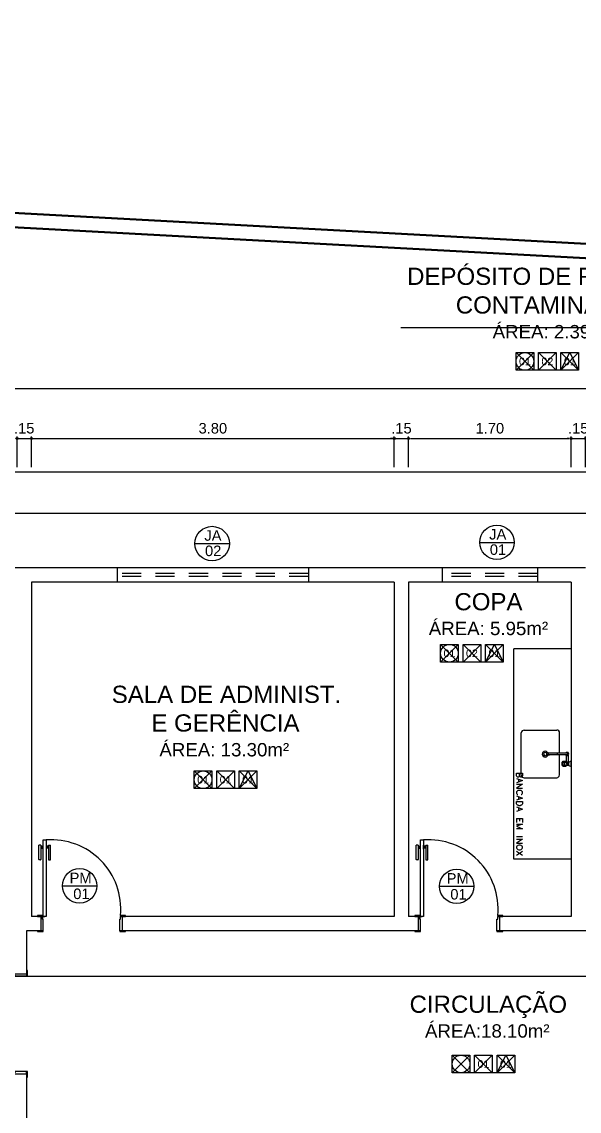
# Model space of a CAD drawing. Header units: millimetres. Extents: x 2125 to 3408, y 1171 to 1686.
# Drawn here: x 2450.96 to 2456.8, y 1486.45 to 1497.86 of the extents above; entities that cross this region are included whole.
import ezdxf
from ezdxf.enums import TextEntityAlignment as Align

# ---------------------------------------------------------------- set-up
doc = ezdxf.new("R2010")
doc.units = ezdxf.units.MM
doc.linetypes.add('CONTORNO_QUADRO_T', pattern=[0.35, 0.2, -0.15])
for name, color, linetype in [('APCOZ', 7, 'Continuous'), ('APCOZ-I', 251, 'Continuous'), ('at_Entity', 7, 'Continuous'), ('CALÇADA', 252, 'Continuous'), ('cotas', 7, 'Continuous'), ('ESQUADRIA', 3, 'Continuous'), ('ESQUADRIAS', 7, 'Continuous'), ('Esquadrias portas', 7, 'Continuous'), ('JANELA2', 1, 'Continuous'), ('PAREDE', 4, 'Continuous'), ('TEXTO01', 7, 'Continuous'), ('TEXTO02', 3, 'Continuous'), ('TEXTO03', 2, 'Continuous'), ('TEXTO_ESP_FORRO', 62, 'Continuous'), ('TEXTO_ESP_PAREDES', 10, 'Continuous'), ('TEXTO_ESP_PISO', 150, 'Continuous')]:
    doc.layers.add(name, color=color, linetype=linetype)
doc.styles.add('ARIAL', font='sanss___.ttf')
doc.styles.add('ROMANS', font='arial.ttf')
doc.styles.add('TEXTO1', font='swissko.ttf', dxfattribs={"width": 0.6, "height": 0.1})
doc.dimstyles.new('ESCALA 50', dxfattribs={"dimtxt": 0.08, "dimasz": 0.02, "dimexe": 0.05, "dimexo": 0.05, "dimgap": 0.05, "dimtad": 1, "dimlfac": -10, "dimzin": 1, "dimdsep": 46, "dimtxsty": 'ROMANS', "dimblk1": 'PPC', "dimblk2": 'PPC', "dimsah": 1, "dimcen": 0.02, "dimclrd": 7, "dimclre": 7, "dimclrt": 3, "dimadec": 0, "dimazin": 0, "dimtfac": 1, "dimtix": 1, "dimtmove": 1, "dimatfit": 3, "dimldrblk": 'PPC', "dimfxl": 0, "dimtolj": 1, "dimtzin": 12, "dimarcsym": 0})
doc.dimstyles.new('ESCALA75', dxfattribs={"dimtxt": 0.11, "dimasz": 0.02, "dimexe": 0.02, "dimexo": 0.04, "dimgap": 0.05, "dimtad": 1, "dimzin": 4, "dimdsep": 46, "dimtxsty": 'ROMANS', "dimblk1": 'PPC', "dimblk2": 'PPC', "dimsah": 1, "dimcen": 0.02, "dimclrd": 7, "dimclre": 7, "dimclrt": 3, "dimazin": 1, "dimtfac": 1, "dimtix": 1, "dimtmove": 0, "dimatfit": 3, "dimldrblk": 'PPC', "dimfxl": 0, "dimtolj": 1, "dimtzin": 12, "dimarcsym": 0})

# ---------------------------------------------------------------- blocks, each defined once
blk = doc.blocks.new('P80_02')
at = {"layer": 'ESQUADRIAS', "color": 3, "linetype": 'Continuous'}
for p, q in [((-0.02, 0.67), (-0.02, 0.821)), ((0, 0.821), (0, 0.67)), ((0.023, 0.78), (0.023, 0.82)), ((0.057, 0.78), (0.057, 0.82)), ((0.08, 0.821), (0.08, 0.67)), ((0.1, 0.67), (0.1, 0.821)), ((-0.003, 0.667), (-0.017, 0.667)), ((0.083, 0.667), (0.097, 0.667))]:
    blk.add_line(p, q, dxfattribs=at)
at = {"layer": 'ESQUADRIAS', "color": 3}
for p, q in [((0, 0.821), (-0.02, 0.821)), ((0, 0.81), (0.023, 0.81)), ((0, 0.8), (0.023, 0.8)), ((0.023, 0.82), (0.025, 0.82)), ((0.057, 0.82), (0.055, 0.82)), ((0.08, 0.81), (0.057, 0.81)), ((0.08, 0.8), (0.057, 0.8)), ((0.08, 0.821), (0.1, 0.821)), ((0, 0.79), (0.023, 0.79)), ((0.023, 0.78), (0.025, 0.78)), ((0.057, 0.78), (0.055, 0.78)), ((0.08, 0.79), (0.057, 0.79))]:
    blk.add_line(p, q, dxfattribs=at)
at = {"layer": 'ESQUADRIAS', "color": 2}
for p, q in [((0.025, 0.075), (0.025, 0.875)), ((0.025, 0.875), (0.055, 0.875)), ((0.055, 0.875), (0.055, 0.075)), ((0.055, 0.075), (0.025, 0.075))]:
    blk.add_line(p, q, dxfattribs=at)
at = {"layer": 'ESQUADRIAS'}
for p, q in [((0.016, 0.059), (0.016, 0.062)), ((0.032, 0.074), (0.029, 0.074))]:
    blk.add_line(p, q, dxfattribs=at)
at = {"layer": 'ESQUADRIAS', "color": 3}
for points in [[(0.015, 0.085), (-0.035, 0.085), (-0.035, 0.075), (0.015, 0.075)], [(0.885, 0.085), (0.835, 0.085), (0.835, 0.075), (0.885, 0.075)], [(0.025, -0.075), (0, -0.075), (-0.035, -0.075), (-0.035, -0.085), (0.025, -0.085)], [(0.885, -0.075), (0.825, -0.075), (0.825, -0.085), (0.885, -0.085)]]:
    blk.add_lwpolyline(points, close=True, dxfattribs=at)
at = {"layer": 'ESQUADRIAS', "color": 2}
for points in [[(0.025, 0.045), (0.015, 0.045), (0.015, 0.075), (0, 0.075), (0, -0.075), (0.025, -0.075)], [(0.825, 0.045), (0.835, 0.045), (0.835, 0.075), (0.85, 0.075), (0.85, -0.075), (0.825, -0.075)]]:
    blk.add_lwpolyline(points, close=True, dxfattribs=at)
at = {"layer": 'ESQUADRIAS', "color": 1}
for points in [[(0.016, 0.071, -0.236068), (0.015, 0.073), (0.015, 0.07), (0.015, 0.05), (0.016, 0.05)], [(0.02, 0.074, 0.236068), (0.017, 0.075), (0.02, 0.075), (0.04, 0.075), (0.04, 0.074)]]:
    blk.add_lwpolyline(points, format="xyb", close=True, dxfattribs=at)
at = {"layer": 'ESQUADRIAS'}
for points in [[(0.017, 0.063), (0.016, 0.062), (0.016, 0.062)], [(0.017, 0.058), (0.016, 0.059), (0.016, 0.059)], [(0.017, 0.06), (0.017, 0.06), (0.017, 0.058), (0.017, 0.058), (0.017, 0.063), (0.017, 0.063), (0.017, 0.06), (0.017, 0.06)], [(0.028, 0.073), (0.029, 0.074), (0.029, 0.074)], [(0.03, 0.073), (0.03, 0.073), (0.033, 0.073), (0.033, 0.073), (0.028, 0.073), (0.028, 0.073), (0.03, 0.073), (0.03, 0.073)], [(0.033, 0.073), (0.032, 0.074), (0.032, 0.074)]]:
    blk.add_lwpolyline(points, dxfattribs=at)
at = {"layer": 'ESQUADRIAS', "color": 1}
blk.add_circle((0.017, 0.073), 0.0025, dxfattribs=at)
at = {"layer": 'ESQUADRIAS'}
blk.add_arc((0.108, 0.148), 0.729, 355.0636, 94.2065, dxfattribs=at)
at = {"layer": 'ESQUADRIAS', "color": 3, "linetype": 'Continuous'}
for centre, start, end in [((-0.017, 0.67), 180, 260.5377), ((-0.003, 0.67), 260.5377, 360), ((0.083, 0.67), 180, 279.4623), ((0.097, 0.67), 279.4623, 0)]:
    blk.add_arc(centre, 0.003, start, end, dxfattribs=at)
blk = doc.blocks.new('new block2')
at = {"layer": 'ESQUADRIAS', "color": 2}
for p, q in [((-0.09, 1.16), (-0.09, 0.16)), ((-0.09, 1.16), (-0.06, 1.16)), ((-0.06, 0.16), (-0.06, 1.16)), ((-0.09, 0.16), (-0.06, 0.16))]:
    blk.add_line(p, q, dxfattribs=at)
at = {"layer": 'ESQUADRIAS', "color": 3, "linetype": 'Continuous'}
for p, q in [((-0.135, 0.96), (-0.135, 1.111)), ((-0.115, 1.111), (-0.115, 0.96)), ((-0.092, 1.07), (-0.092, 1.11)), ((-0.058, 1.07), (-0.058, 1.11)), ((-0.035, 1.111), (-0.035, 0.96)), ((-0.015, 0.96), (-0.015, 1.111)), ((-0.118, 0.957), (-0.132, 0.957)), ((-0.032, 0.957), (-0.018, 0.957))]:
    blk.add_line(p, q, dxfattribs=at)
at = {"layer": 'ESQUADRIAS', "color": 3}
for p, q in [((-0.115, 1.111), (-0.135, 1.111)), ((-0.115, 1.1), (-0.092, 1.1)), ((-0.115, 1.09), (-0.092, 1.09)), ((-0.115, 1.08), (-0.092, 1.08)), ((-0.092, 1.11), (-0.09, 1.11)), ((-0.092, 1.07), (-0.09, 1.07)), ((-0.058, 1.11), (-0.06, 1.11)), ((-0.058, 1.07), (-0.06, 1.07)), ((-0.035, 1.1), (-0.058, 1.1)), ((-0.035, 1.09), (-0.058, 1.09)), ((-0.035, 1.08), (-0.058, 1.08)), ((-0.035, 1.111), (-0.015, 1.111))]:
    blk.add_line(p, q, dxfattribs=at)
at = {"layer": 'ESQUADRIAS'}
for p, q in [((-0.066, 0.159), (-0.063, 0.159)), ((-0.052, 0.144), (-0.052, 0.147))]:
    blk.add_line(p, q, dxfattribs=at)
at = {"layer": 'ESQUADRIAS', "color": 3}
for points in [[(-1.12, 0.17), (-1.07, 0.17), (-1.07, 0.16), (-1.12, 0.16)], [(-0.05, 0.17), (0, 0.17), (0, 0.16), (-0.05, 0.16)], [(-1.12, 0.01), (-1.06, 0.01), (-1.06, 0), (-1.12, 0)], [(-0.06, 0.01), (-0.035, 0.01), (0, 0.01), (0, 0), (-0.06, 0)]]:
    blk.add_lwpolyline(points, close=True, dxfattribs=at)
at = {"layer": 'ESQUADRIAS', "color": 2}
for points in [[(-1.06, 0.13), (-1.07, 0.13), (-1.07, 0.16), (-1.085, 0.16), (-1.085, 0.01), (-1.06, 0.01)], [(-0.06, 0.13), (-0.05, 0.13), (-0.05, 0.16), (-0.035, 0.16), (-0.035, 0.01), (-0.06, 0.01)]]:
    blk.add_lwpolyline(points, close=True, dxfattribs=at)
at = {"layer": 'ESQUADRIAS', "color": 1}
for points in [[(-0.054, 0.159, -0.236068), (-0.052, 0.16), (-0.055, 0.16), (-0.075, 0.16), (-0.075, 0.159)], [(-0.051, 0.156, 0.236068), (-0.05, 0.158), (-0.05, 0.155), (-0.05, 0.135), (-0.051, 0.135)]]:
    blk.add_lwpolyline(points, format="xyb", close=True, dxfattribs=at)
at = {"layer": 'ESQUADRIAS'}
for points in [[(-0.067, 0.158), (-0.066, 0.159), (-0.066, 0.159)], [(-0.065, 0.158), (-0.065, 0.158), (-0.067, 0.158), (-0.067, 0.158), (-0.062, 0.158), (-0.062, 0.158), (-0.065, 0.158), (-0.065, 0.158)], [(-0.062, 0.158), (-0.063, 0.159), (-0.063, 0.159)], [(-0.052, 0.148), (-0.052, 0.147), (-0.051, 0.147)], [(-0.052, 0.145), (-0.052, 0.145), (-0.052, 0.143), (-0.052, 0.143), (-0.052, 0.148), (-0.052, 0.148), (-0.052, 0.145), (-0.052, 0.145)], [(-0.052, 0.143), (-0.052, 0.144), (-0.051, 0.144)]]:
    blk.add_lwpolyline(points, dxfattribs=at)
at = {"layer": 'ESQUADRIAS', "color": 1}
blk.add_circle((-0.052, 0.158), 0.0025, dxfattribs=at)
at = {"layer": 'ESQUADRIAS', "color": 3, "linetype": 'Continuous'}
for centre, start, end in [((-0.132, 0.96), 180, 260.5377), ((-0.118, 0.96), 260.5377, 360), ((-0.032, 0.96), 180, 279.4623), ((-0.018, 0.96), 279.4623, 0)]:
    blk.add_arc(centre, 0.003, start, end, dxfattribs=at)
at = {"layer": 'Esquadrias portas'}
blk.add_arc((-0.047, 0.137), 1.024, 92.4121, 178.1744, dxfattribs=at)
blk = doc.blocks.new('PPC')
at = {"color": 2}
blk.add_circle((0, 0), 0.5, dxfattribs=at)
blk = doc.blocks.new('*D148')
at = {"layer": 'cotas', "color": 7, "lineweight": -2, "transparency": 16777216}
for p, q in [((2450.913, 1493.195), (2450.913, 1493.515)), ((2451.063, 1493.195), (2451.063, 1493.515)), ((2450.893, 1493.495), (2450.873, 1493.495)), ((2450.913, 1493.495), (2451.063, 1493.495)), ((2451.083, 1493.495), (2451.103, 1493.495))]:
    blk.add_line(p, q, dxfattribs=at)
at = {"layer": 'DEFPOINTS', "color": 0, "transparency": 16777216}
for p in [(2451.063, 1493.495), (2450.913, 1493.095), (2451.063, 1493.095)]:
    blk.add_point(p, dxfattribs=at)
at = {"layer": 'cotas', "color": 7, "lineweight": -2, "transparency": 16777216, "xscale": 0.02, "yscale": 0.02, "zscale": 0.02}
blk.add_blockref('PPC', (2450.913, 1493.495), dxfattribs=at)
at = {"layer": 'cotas', "color": 7, "lineweight": -2, "transparency": 16777216, "xscale": 0.02, "yscale": 0.02, "zscale": 0.02, "rotation": 180}
blk.add_blockref('PPC', (2451.063, 1493.495), dxfattribs=at)
at = {"layer": 'cotas', "color": 3, "transparency": 16777216, "insert": (2450.988, 1493.601), "char_height": 0.11, "attachment_point": 5, "style": 'ROMANS'}
blk.add_mtext('\\A1;.15', dxfattribs=at)
blk = doc.blocks.new('*D149')
at = {"layer": 'cotas', "color": 7, "lineweight": -2, "transparency": 16777216}
for p, q in [((2451.063, 1493.195), (2451.063, 1493.515)), ((2454.863, 1493.195), (2454.863, 1493.515)), ((2451.083, 1493.495), (2454.843, 1493.495))]:
    blk.add_line(p, q, dxfattribs=at)
at = {"layer": 'DEFPOINTS', "color": 0, "transparency": 16777216}
for p in [(2454.863, 1493.495), (2451.063, 1493.095), (2454.863, 1493.095)]:
    blk.add_point(p, dxfattribs=at)
at = {"layer": 'cotas', "color": 7, "lineweight": -2, "transparency": 16777216, "xscale": 0.02, "yscale": 0.02, "zscale": 0.02, "rotation": 180}
blk.add_blockref('PPC', (2451.063, 1493.495), dxfattribs=at)
at = {"layer": 'cotas', "color": 7, "lineweight": -2, "transparency": 16777216, "xscale": 0.02, "yscale": 0.02, "zscale": 0.02}
blk.add_blockref('PPC', (2454.863, 1493.495), dxfattribs=at)
at = {"layer": 'cotas', "color": 3, "transparency": 16777216, "insert": (2452.963, 1493.601), "char_height": 0.11, "attachment_point": 5, "style": 'ROMANS'}
blk.add_mtext('\\A1;3.80', dxfattribs=at)
blk = doc.blocks.new('*D150')
at = {"layer": 'cotas', "color": 7, "lineweight": -2, "transparency": 16777216}
for p, q in [((2454.863, 1493.195), (2454.863, 1493.515)), ((2455.013, 1493.195), (2455.013, 1493.515)), ((2454.843, 1493.495), (2454.823, 1493.495)), ((2454.863, 1493.495), (2455.013, 1493.495)), ((2455.033, 1493.495), (2455.053, 1493.495))]:
    blk.add_line(p, q, dxfattribs=at)
at = {"layer": 'DEFPOINTS', "color": 0, "transparency": 16777216}
for p in [(2455.013, 1493.495), (2454.863, 1493.095), (2455.013, 1493.095)]:
    blk.add_point(p, dxfattribs=at)
at = {"layer": 'cotas', "color": 7, "lineweight": -2, "transparency": 16777216, "xscale": 0.02, "yscale": 0.02, "zscale": 0.02}
blk.add_blockref('PPC', (2454.863, 1493.495), dxfattribs=at)
at = {"layer": 'cotas', "color": 7, "lineweight": -2, "transparency": 16777216, "xscale": 0.02, "yscale": 0.02, "zscale": 0.02, "rotation": 180}
blk.add_blockref('PPC', (2455.013, 1493.495), dxfattribs=at)
at = {"layer": 'cotas', "color": 3, "transparency": 16777216, "insert": (2454.938, 1493.601), "char_height": 0.11, "attachment_point": 5, "style": 'ROMANS'}
blk.add_mtext('\\A1;.15', dxfattribs=at)
blk = doc.blocks.new('*D151')
at = {"layer": 'cotas', "color": 7, "lineweight": -2, "transparency": 16777216}
for p, q in [((2455.013, 1493.195), (2455.013, 1493.515)), ((2456.713, 1493.195), (2456.713, 1493.515)), ((2455.033, 1493.495), (2456.693, 1493.495))]:
    blk.add_line(p, q, dxfattribs=at)
at = {"layer": 'DEFPOINTS', "color": 0, "transparency": 16777216}
for p in [(2456.713, 1493.495), (2455.013, 1493.095), (2456.713, 1493.095)]:
    blk.add_point(p, dxfattribs=at)
at = {"layer": 'cotas', "color": 7, "lineweight": -2, "transparency": 16777216, "xscale": 0.02, "yscale": 0.02, "zscale": 0.02, "rotation": 180}
blk.add_blockref('PPC', (2455.013, 1493.495), dxfattribs=at)
at = {"layer": 'cotas', "color": 7, "lineweight": -2, "transparency": 16777216, "xscale": 0.02, "yscale": 0.02, "zscale": 0.02}
blk.add_blockref('PPC', (2456.713, 1493.495), dxfattribs=at)
at = {"layer": 'cotas', "color": 3, "transparency": 16777216, "insert": (2455.863, 1493.601), "char_height": 0.11, "attachment_point": 5, "style": 'ROMANS'}
blk.add_mtext('\\A1;1.70', dxfattribs=at)
blk = doc.blocks.new('*D152')
at = {"layer": 'cotas', "color": 7, "lineweight": -2, "transparency": 16777216}
for p, q in [((2456.713, 1493.195), (2456.713, 1493.515)), ((2456.863, 1493.195), (2456.863, 1493.515)), ((2456.693, 1493.495), (2456.673, 1493.495)), ((2456.713, 1493.495), (2456.863, 1493.495)), ((2456.883, 1493.495), (2456.903, 1493.495))]:
    blk.add_line(p, q, dxfattribs=at)
at = {"layer": 'DEFPOINTS', "color": 0, "transparency": 16777216}
for p in [(2456.863, 1493.495), (2456.713, 1493.095), (2456.863, 1493.094)]:
    blk.add_point(p, dxfattribs=at)
at = {"layer": 'cotas', "color": 7, "lineweight": -2, "transparency": 16777216, "xscale": 0.02, "yscale": 0.02, "zscale": 0.02}
blk.add_blockref('PPC', (2456.713, 1493.495), dxfattribs=at)
at = {"layer": 'cotas', "color": 7, "lineweight": -2, "transparency": 16777216, "xscale": 0.02, "yscale": 0.02, "zscale": 0.02, "rotation": 180}
blk.add_blockref('PPC', (2456.863, 1493.495), dxfattribs=at)
at = {"layer": 'cotas', "color": 3, "transparency": 16777216, "insert": (2456.788, 1493.601), "char_height": 0.11, "attachment_point": 5, "style": 'ROMANS'}
blk.add_mtext('\\A1;.15', dxfattribs=at)
blk = doc.blocks.new('Esp_Pis_Par_For_Esc100')
at = {"layer": 'DEFPOINTS'}
for p, q in [((0, 0.37), (0.37, 0)), ((0.37, 0.37), (0, 0)), ((0.47, 0.37), (0.84, 0)), ((0.84, 0.37), (0.47, 0)), ((0.94, 0.37), (1.31, 0)), ((1.31, 0.37), (0.94, 0)), ((0.47, 0), (0.37, 0)), ((0.94, 0), (0.84, 0))]:
    blk.add_line(p, q, dxfattribs=at)
for points in [[(0.37, 0.37), (0.37, 0), (0, 0), (0, 0.37)], [(1.31, 0.37), (1.31, 0), (0.94, 0), (0.94, 0.37)]]:
    blk.add_lwpolyline(points, close=True, dxfattribs=at)
at = {"layer": 'TEXTO_ESP_FORRO'}
blk.add_lwpolyline([(0.94, 0), (1.125, 0.37), (1.31, 0)], close=True, dxfattribs=at)
at = {"layer": 'TEXTO_ESP_PAREDES'}
blk.add_lwpolyline([(0.84, 0.37), (0.84, 0), (0.47, 0), (0.47, 0.37)], close=True, dxfattribs=at)
at = {"layer": 'TEXTO_ESP_PISO'}
blk.add_circle((0.185, 0.185), 0.185, dxfattribs=at)
at = {"layer": 'TEXTO_ESP_FORRO', "color": 3, "linetype": 'ByBlock', "style": 'ARIAL', "text_generation_flag": 6}
blk.add_attdef('FOR', text='', height=0.16, rotation=180, dxfattribs=at).set_placement((1.125, 0.185), align=Align.MIDDLE_CENTER)
at = {"layer": 'TEXTO_ESP_PAREDES', "color": 3, "linetype": 'ByBlock', "ltscale": 0.0001, "style": 'ARIAL', "text_generation_flag": 6}
blk.add_attdef('PAR', text='', height=0.16, rotation=180, dxfattribs=at).set_placement((0.655, 0.185), align=Align.MIDDLE_CENTER)
at = {"layer": 'TEXTO_ESP_PISO', "color": 3, "linetype": 'ByBlock', "style": 'ARIAL', "text_generation_flag": 6}
blk.add_attdef('PIS', text='', height=0.16, rotation=180, dxfattribs=at).set_placement((0.185, 0.185), align=Align.MIDDLE_CENTER)
blk = doc.blocks.new('*D303')
at = {"layer": 'cotas', "color": 7, "lineweight": -2, "transparency": 16777216}
for p, q in [((2415.413, 1493.719), (2415.413, 1494.039)), ((2415.433, 1494.019), (2460.193, 1494.019)), ((2460.213, 1493.719), (2460.213, 1494.039))]:
    blk.add_line(p, q, dxfattribs=at)
at = {"layer": 'DEFPOINTS', "color": 0, "transparency": 16777216}
for p in [(2460.213, 1494.019), (2415.413, 1492.141), (2460.213, 1492.141)]:
    blk.add_point(p, dxfattribs=at)
at = {"layer": 'cotas', "color": 7, "lineweight": -2, "transparency": 16777216, "xscale": 0.02, "yscale": 0.02, "zscale": 0.02, "rotation": 180}
blk.add_blockref('PPC', (2415.413, 1494.019), dxfattribs=at)
at = {"layer": 'cotas', "color": 7, "lineweight": -2, "transparency": 16777216, "xscale": 0.02, "yscale": 0.02, "zscale": 0.02}
blk.add_blockref('PPC', (2460.213, 1494.019), dxfattribs=at)
at = {"layer": 'cotas', "color": 3, "transparency": 16777216, "insert": (2437.813, 1494.125), "char_height": 0.11, "attachment_point": 5, "style": 'ROMANS'}
blk.add_mtext('\\A1;44.80', dxfattribs=at)
blk = doc.blocks.new('*D1122')
at = {"color": 7, "lineweight": -2, "transparency": 16777216}
for p, q in [((2426.963, 1492.414), (2426.963, 1492.764)), ((2426.983, 1492.714), (2460.193, 1492.714)), ((2460.213, 1492.414), (2460.213, 1492.764))]:
    blk.add_line(p, q, dxfattribs=at)
at = {"layer": 'DEFPOINTS', "color": 0, "transparency": 16777216}
for p in [(2460.213, 1492.714), (2460.213, 1492.141), (2426.963, 1491.991)]:
    blk.add_point(p, dxfattribs=at)
at = {"color": 7, "lineweight": -2, "transparency": 16777216, "xscale": 0.02, "yscale": 0.02, "zscale": 0.02, "rotation": 180}
blk.add_blockref('PPC', (2426.963, 1492.714), dxfattribs=at)
at = {"color": 7, "lineweight": -2, "transparency": 16777216, "xscale": 0.02, "yscale": 0.02, "zscale": 0.02}
blk.add_blockref('PPC', (2460.213, 1492.714), dxfattribs=at)
at = {"color": 3, "transparency": 16777216, "insert": (2443.588, 1492.805), "char_height": 0.08, "attachment_point": 5, "style": 'ROMANS'}
blk.add_mtext('\\A1;33.25', dxfattribs=at)
blk = doc.blocks.new('*D1123')
at = {"color": 7, "lineweight": -2, "transparency": 16777216}
for p, q in [((2439.848, 1488.166), (2439.848, 1487.816)), ((2460.213, 1488.166), (2460.213, 1487.816)), ((2439.868, 1487.866), (2460.193, 1487.866))]:
    blk.add_line(p, q, dxfattribs=at)
at = {"layer": 'DEFPOINTS', "color": 0, "transparency": 16777216}
for p in [(2439.848, 1488.341), (2460.213, 1488.341), (2460.213, 1487.866)]:
    blk.add_point(p, dxfattribs=at)
at = {"color": 7, "lineweight": -2, "transparency": 16777216, "xscale": 0.02, "yscale": 0.02, "zscale": 0.02, "rotation": 180}
blk.add_blockref('PPC', (2439.848, 1487.866), dxfattribs=at)
at = {"color": 7, "lineweight": -2, "transparency": 16777216, "xscale": 0.02, "yscale": 0.02, "zscale": 0.02}
blk.add_blockref('PPC', (2460.213, 1487.866), dxfattribs=at)
at = {"color": 3, "transparency": 16777216, "insert": (2450.03, 1487.957), "char_height": 0.08, "attachment_point": 5, "style": 'ROMANS'}
blk.add_mtext('\\A1;20.37', dxfattribs=at)

msp = doc.modelspace()

# ---------------------------------------------------------------- linework, layer by layer
at = {"lineweight": 50}
msp.add_lwpolyline([(2413.8379, 1497.8578), (2413.8379, 1470.736), (2474.28, 1470.7338), (2474.9031, 1494.5578), (2413.8379, 1497.8578)], dxfattribs=at)
msp.add_lwpolyline([(2413.9879, 1497.6995), (2413.9879, 1470.886), (2474.1339, 1470.8838), (2474.7494, 1494.4159)], close=True, dxfattribs=at)
at = {"layer": 'APCOZ'}
for p, q in [((2456.6581, 1490.201), (2456.4871, 1490.201)), ((2456.6581, 1490.181), (2456.4871, 1490.181)), ((2456.6331, 1490.1145), (2456.6547, 1490.1145)), ((2456.6621, 1490.1769), (2456.6621, 1490.1121)), ((2456.6821, 1490.1769), (2456.6821, 1490.1071)), ((2456.6913, 1490.1071), (2456.6821, 1490.1071)), ((2456.6913, 1490.1071), (2456.7129, 1490.1178)), ((2456.6331, 1490.0645), (2456.6547, 1490.0645)), ((2456.6913, 1490.0719), (2456.6672, 1490.0719)), ((2456.6913, 1490.0719), (2456.7129, 1490.0611))]:
    msp.add_line(p, q, dxfattribs=at)
at = {"layer": 'APCOZ', "linetype": 'Continuous'}
for points in [[(2456.6326, 1490.1145, 0), (2456.6294, 1490.1139, 0), (2456.6264, 1490.1126, 0), (2456.6235, 1490.1105, 0), (2456.621, 1490.1077, 0), (2456.6189, 1490.1043, 0), (2456.6172, 1490.1004, 0), (2456.6161, 1490.0962, 0), (2456.6155, 1490.0917, 0), (2456.6155, 1490.0872, 0), (2456.6161, 1490.0827, 0), (2456.6172, 1490.0785, 0), (2456.6189, 1490.0746, 0), (2456.621, 1490.0712, 0), (2456.6235, 1490.0684, 0), (2456.6264, 1490.0663, 0), (2456.6294, 1490.065, 0), (2456.6326, 1490.0645, 0)], [(2456.6621, 1490.1121, 0), (2456.6607, 1490.113, 0), (2456.6592, 1490.1136, 0), (2456.6577, 1490.1141, 0), (2456.6562, 1490.1144, 0), (2456.6547, 1490.1145, 0)], [(2456.6547, 1490.0645, 0), (2456.6574, 1490.0648, 0), (2456.6602, 1490.0657, 0), (2456.6627, 1490.0672, 0), (2456.6651, 1490.0693, 0), (2456.6672, 1490.0719, 0)]]:
    msp.add_polyline3d(points, dxfattribs=at)
at = {"layer": 'APCOZ'}
for centre, radius, start, end in [((2456.4821, 1490.191), 0.0112, 63.72082, 296.27918), ((2456.6721, 1490.191), 0.0173, 125.4187, 144.58128), ((2456.6721, 1490.191), 0.0173, 54.5813, 125.4187), ((2456.6721, 1490.191), 0.0173, 305.4187, 54.5813), ((2456.6721, 1490.191), 0.0173, 215.41872, 234.5813)]:
    msp.add_arc(centre, radius, start, end, dxfattribs=at)
at = {"layer": 'APCOZ-I'}
for p, q in [((2456.4871, 1490.201), (2456.4821, 1490.201)), ((2456.6757, 1490.201), (2456.6581, 1490.201)), ((2456.4871, 1490.181), (2456.4821, 1490.181)), ((2456.6468, 1490.1051), (2456.6682, 1490.1051)), ((2456.6757, 1490.181), (2456.6581, 1490.181)), ((2456.6821, 1490.1071), (2456.6672, 1490.1071)), ((2456.6913, 1490.0719), (2456.6913, 1490.1071)), ((2456.6468, 1490.0738), (2456.6682, 1490.0738))]:
    msp.add_line(p, q, dxfattribs=at)
at = {"layer": 'APCOZ-I', "linetype": 'Continuous'}
for points in [[(2456.6295, 1490.07, 0), (2456.6316, 1490.0704, 0), (2456.6337, 1490.0716, 0), (2456.6356, 1490.0735, 0), (2456.6372, 1490.0761, 0), (2456.6385, 1490.0792, 0), (2456.6395, 1490.0827, 0), (2456.64, 1490.0865, 0), (2456.6401, 1490.0905, 0), (2456.6398, 1490.0944, 0), (2456.6391, 1490.098, 0), (2456.6379, 1490.1014, 0), (2456.6364, 1490.1042, 0), (2456.6347, 1490.1065, 0), (2456.6327, 1490.1081, 0), (2456.6305, 1490.1088, 0), (2456.6284, 1490.1088, 0), (2456.6263, 1490.1081, 0), (2456.6243, 1490.1065, 0), (2456.6225, 1490.1042, 0), (2456.621, 1490.1014, 0), (2456.6199, 1490.098, 0), (2456.6191, 1490.0944, 0), (2456.6188, 1490.0905, 0), (2456.6189, 1490.0865, 0), (2456.6194, 1490.0827, 0), (2456.6204, 1490.0792, 0), (2456.6217, 1490.0761, 0), (2456.6234, 1490.0735, 0), (2456.6253, 1490.0716, 0), (2456.6273, 1490.0704, 0), (2456.6295, 1490.07, 0)], [(2456.6462, 1490.1061, 0), (2456.6441, 1490.109, 0), (2456.6416, 1490.1113, 0), (2456.6389, 1490.1131, 0), (2456.636, 1490.1141, 0), (2456.6331, 1490.1145, 0)], [(2456.6672, 1490.1071, 0), (2456.6663, 1490.1083, 0), (2456.6653, 1490.1094, 0), (2456.6643, 1490.1104, 0), (2456.6632, 1490.1113, 0), (2456.6621, 1490.1121, 0)], [(2456.668, 1490.1059, 0), (2456.6678, 1490.1061, 0), (2456.6677, 1490.1064, 0), (2456.6675, 1490.1066, 0), (2456.6674, 1490.1068, 0), (2456.6672, 1490.1071, 0)], [(2456.6326, 1490.0645, 0), (2456.6357, 1490.0647, 0), (2456.6386, 1490.0658, 0), (2456.6415, 1490.0675, 0), (2456.644, 1490.0699, 0), (2456.6462, 1490.0728, 0)], [(2456.6672, 1490.0719, 0), (2456.6674, 1490.0721, 0), (2456.6675, 1490.0723, 0), (2456.6677, 1490.0726, 0), (2456.6678, 1490.0728, 0), (2456.668, 1490.073, 0)]]:
    msp.add_polyline3d(points, dxfattribs=at)
at = {"layer": 'APCOZ-I'}
for centre, radius, start, end in [((2456.4821, 1490.191), 0.01, 90, 270), ((2456.5486, 1490.191), 0.0233, 334.55551, 25.44449), ((2456.6721, 1490.191), 0.0126, 232.25181, 127.74819), ((2456.6547, 1490.191), 0.0233, 334.55551, 25.44449), ((2456.6764, 1490.0895), 0.0335, 153.97489, 206.02511), ((2456.6445, 1490.105), 0.002, 333.97489, 32.15591), ((2456.6721, 1490.191), 0.0173, 234.5813, 305.4187), ((2456.721, 1490.0895), 0.0549, 164.31395, 195.68605), ((2456.6663, 1490.1048), 0.002, 344.31395, 31.56748), ((2456.7623, 1490.0895), 0.0816, 167.53823, 192.46177), ((2456.988, 1490.0895), 0.2786, 174.37523, 185.62477), ((2456.6445, 1490.0739), 0.002, 327.84409, 26.02511), ((2456.6663, 1490.0741), 0.002, 328.43251, 15.68606)]:
    msp.add_arc(centre, radius, start, end, dxfattribs=at)
at = {"layer": 'at_Entity', "color": 0}
for p, q in [((2456.7129, 1491.2909), (2456.114, 1491.2909)), ((2456.114, 1489.0909), (2456.114, 1491.2909)), ((2456.2219, 1490.4409), (2456.5626, 1490.4409)), ((2456.1923, 1489.9711), (2456.1923, 1490.4112)), ((2456.5922, 1490.201), (2456.5922, 1490.4112)), ((2456.5922, 1489.9711), (2456.5922, 1490.181)), ((2456.1429, 1489.963), (2456.1429, 1489.9905)), ((2456.1429, 1489.9905), (2456.2042, 1489.9905)), ((2456.1746, 1489.963), (2456.1746, 1489.9905)), ((2456.2042, 1489.9905), (2456.2042, 1489.963)), ((2456.145, 1489.9545), (2456.1429, 1489.963)), ((2456.1429, 1489.9355), (2456.2042, 1489.9122)), ((2456.2042, 1489.9122), (2456.1429, 1489.8889)), ((2456.1429, 1489.8741), (2456.2042, 1489.8741)), ((2456.2042, 1489.8741), (2456.1429, 1489.8318)), ((2456.1492, 1489.9503), (2456.145, 1489.9545)), ((2456.1534, 1489.9482), (2456.1492, 1489.9503)), ((2456.164, 1489.9482), (2456.1534, 1489.9482)), ((2456.1682, 1489.9503), (2456.164, 1489.9482)), ((2456.164, 1489.927), (2456.164, 1489.8974)), ((2456.1725, 1489.9545), (2456.1682, 1489.9503)), ((2456.1746, 1489.963), (2456.1725, 1489.9545)), ((2456.1788, 1489.9545), (2456.1746, 1489.963)), ((2456.1809, 1489.9503), (2456.1788, 1489.9545)), ((2456.1873, 1489.9482), (2456.1809, 1489.9503)), ((2456.1936, 1489.9482), (2456.1873, 1489.9482)), ((2456.1979, 1489.9503), (2456.1936, 1489.9482)), ((2456.2021, 1489.9545), (2456.1979, 1489.9503)), ((2456.2042, 1489.963), (2456.2021, 1489.9545)), ((2456.2219, 1489.9415), (2456.5626, 1489.9415)), ((2456.1429, 1489.8318), (2456.2042, 1489.8318)), ((2456.145, 1489.8001), (2456.1429, 1489.7937)), ((2456.1429, 1489.7937), (2456.1429, 1489.781)), ((2456.1429, 1489.781), (2456.145, 1489.7747)), ((2456.1429, 1489.7535), (2456.2042, 1489.7302)), ((2456.1513, 1489.8043), (2456.145, 1489.8001)), ((2456.145, 1489.7747), (2456.1513, 1489.7683)), ((2456.1577, 1489.8085), (2456.1513, 1489.8043)), ((2456.1513, 1489.7683), (2456.1577, 1489.7662)), ((2456.1661, 1489.8106), (2456.1577, 1489.8085)), ((2456.164, 1489.745), (2456.164, 1489.7154)), ((2456.1809, 1489.8106), (2456.1661, 1489.8106)), ((2456.1894, 1489.8085), (2456.1809, 1489.8106)), ((2456.1958, 1489.8043), (2456.1894, 1489.8085)), ((2456.1894, 1489.7662), (2456.1958, 1489.7683)), ((2456.2021, 1489.8001), (2456.1958, 1489.8043)), ((2456.1958, 1489.7683), (2456.2021, 1489.7747)), ((2456.2042, 1489.7937), (2456.2021, 1489.8001)), ((2456.2021, 1489.7747), (2456.2042, 1489.781)), ((2456.2042, 1489.781), (2456.2042, 1489.7937)), ((2456.2042, 1489.7302), (2456.1429, 1489.7069)), ((2456.1429, 1489.6921), (2456.2042, 1489.6921)), ((2456.1429, 1489.671), (2456.1429, 1489.6921)), ((2456.145, 1489.6625), (2456.1429, 1489.671)), ((2456.1429, 1489.6392), (2456.2042, 1489.6138)), ((2456.1513, 1489.6562), (2456.145, 1489.6625)), ((2456.1577, 1489.654), (2456.1513, 1489.6562)), ((2456.1661, 1489.6498), (2456.1577, 1489.654)), ((2456.1809, 1489.6498), (2456.1661, 1489.6498)), ((2456.1894, 1489.654), (2456.1809, 1489.6498)), ((2456.1958, 1489.6562), (2456.1894, 1489.654)), ((2456.2021, 1489.6625), (2456.1958, 1489.6562)), ((2456.2042, 1489.671), (2456.2021, 1489.6625)), ((2456.2042, 1489.6921), (2456.2042, 1489.671)), ((2456.2042, 1489.6138), (2456.1429, 1489.5906)), ((2456.164, 1489.6286), (2456.164, 1489.599)), ((2456.1429, 1489.5144), (2456.2042, 1489.5144)), ((2456.1429, 1489.5144), (2456.1429, 1489.4742)), ((2456.1429, 1489.4572), (2456.2042, 1489.4572)), ((2456.2042, 1489.4572), (2456.1429, 1489.434)), ((2456.1429, 1489.434), (2456.2042, 1489.4086)), ((2456.2042, 1489.4086), (2456.1429, 1489.4086)), ((2456.1746, 1489.5144), (2456.1746, 1489.489)), ((2456.2042, 1489.5144), (2456.2042, 1489.4742)), ((2456.2042, 1489.3239), (2456.1429, 1489.3239)), ((2456.1429, 1489.2985), (2456.2042, 1489.2985)), ((2456.2042, 1489.2985), (2456.1429, 1489.2583)), ((2456.1429, 1489.2583), (2456.2042, 1489.2583)), ((2456.145, 1489.2245), (2456.1429, 1489.2181)), ((2456.1429, 1489.2181), (2456.1429, 1489.2075)), ((2456.1429, 1489.2075), (2456.145, 1489.2012)), ((2456.1513, 1489.2308), (2456.145, 1489.2245)), ((2456.145, 1489.2012), (2456.1513, 1489.1949)), ((2456.1577, 1489.2329), (2456.1513, 1489.2308)), ((2456.1513, 1489.1949), (2456.1577, 1489.1927)), ((2456.1661, 1489.2372), (2456.1577, 1489.2329)), ((2456.1577, 1489.1927), (2456.1661, 1489.1885)), ((2456.1809, 1489.2372), (2456.1661, 1489.2372)), ((2456.1661, 1489.1885), (2456.1809, 1489.1885)), ((2456.1894, 1489.2329), (2456.1809, 1489.2372)), ((2456.1809, 1489.1885), (2456.1894, 1489.1927)), ((2456.1958, 1489.2308), (2456.1894, 1489.2329)), ((2456.1894, 1489.1927), (2456.1958, 1489.1949)), ((2456.2021, 1489.2245), (2456.1958, 1489.2308)), ((2456.1958, 1489.1949), (2456.2021, 1489.2012)), ((2456.2042, 1489.2181), (2456.2021, 1489.2245)), ((2456.2021, 1489.2012), (2456.2042, 1489.2075)), ((2456.2042, 1489.2075), (2456.2042, 1489.2181)), ((2456.7129, 1489.0909), (2456.114, 1489.0909)), ((2456.2042, 1489.1716), (2456.1429, 1489.1293)), ((2456.2042, 1489.1293), (2456.1429, 1489.1716))]:
    msp.add_line(p, q, dxfattribs=at)
for centre, radius, start, end in [((2456.2212, 1490.412), 0.0289, 88.51608, 181.48392), ((2456.565, 1490.4136), 0.0273, 354.97241, 95.02759), ((2456.4431, 1490.1901), 0.0307, 90, 180), ((2456.4431, 1490.1901), 0.018, 90, 180), ((2456.4431, 1490.1901), 0.0307, 360, 90), ((2456.4431, 1490.1901), 0.018, 360, 90), ((2456.4431, 1490.1901), 0.0307, 180, 270), ((2456.4431, 1490.1901), 0.018, 180, 270), ((2456.4431, 1490.1901), 0.018, 270, 0), ((2456.4431, 1490.1901), 0.0307, 270, 0), ((2456.2212, 1489.9703), 0.0289, 178.51591, 271.48409), ((2456.5616, 1489.9721), 0.0307, 270, 0)]:
    msp.add_arc(centre, radius, start, end, dxfattribs=at)
at = {"layer": 'CALÇADA', "linetype": 'Continuous'}
msp.add_line((2461.2129, 1493.1409), (2414.4129, 1493.1409), dxfattribs=at)
at = {"layer": 'ESQUADRIA', "linetype": 'CONTORNO_QUADRO_T'}
for p, q in [((2453.9629, 1492.0809), (2451.9629, 1492.0809)), ((2453.9629, 1492.0509), (2451.9629, 1492.0509)), ((2456.3629, 1492.0809), (2455.3629, 1492.0809)), ((2456.3629, 1492.0509), (2455.3629, 1492.0509))]:
    msp.add_line(p, q, dxfattribs=at)
at = {"layer": 'JANELA2', "linetype": 'Continuous'}
for p, q in [((2451.9629, 1492.1409), (2451.9629, 1491.9909)), ((2453.9629, 1492.1409), (2453.9629, 1491.9909)), ((2455.3629, 1492.1409), (2455.3629, 1491.9909)), ((2456.3629, 1492.1409), (2456.3629, 1491.9909))]:
    msp.add_line(p, q, dxfattribs=at)
at = {"layer": 'PAREDE', "linetype": 'Continuous'}
for p, q in [((2456.8629, 1492.1409), (2426.8129, 1492.1409)), ((2454.8629, 1491.9909), (2451.0629, 1491.9909)), ((2451.0629, 1491.9909), (2451.0629, 1488.4909)), ((2454.8629, 1491.9909), (2454.8629, 1488.4909)), ((2456.7129, 1491.9909), (2455.0129, 1491.9909)), ((2455.0129, 1491.9909), (2455.0129, 1488.4909)), ((2456.7129, 1491.9909), (2456.7129, 1488.4909)), ((2451.1279, 1488.4909), (2451.0629, 1488.4909)), ((2454.8629, 1488.4909), (2452.0479, 1488.4909)), ((2455.0779, 1488.4909), (2455.0129, 1488.4909)), ((2456.7129, 1488.4909), (2455.9979, 1488.4909)), ((2451.0129, 1488.3409), (2451.0129, 1487.9259)), ((2451.1279, 1488.3409), (2451.0129, 1488.3409)), ((2455.0779, 1488.3409), (2452.0479, 1488.3409)), ((2456.9279, 1488.3409), (2455.9979, 1488.3409)), ((2451.0129, 1486.8059), (2451.0129, 1486.3409))]:
    msp.add_line(p, q, dxfattribs=at)
at = {"layer": 'TEXTO01'}
for p, q in [((2454.9319, 1494.658), (2457.984, 1494.658)), ((2452.7752, 1492.3945), (2453.1359, 1492.3945)), ((2455.7568, 1492.4073), (2456.1176, 1492.4073)), ((2451.3879, 1488.8107), (2451.7486, 1488.8107)), ((2455.3352, 1488.8055), (2455.6959, 1488.8055))]:
    msp.add_line(p, q, dxfattribs=at)
for centre in [(2452.9556, 1492.3945), (2455.9372, 1492.4073), (2451.5683, 1488.8107), (2455.5156, 1488.8055)]:
    msp.add_circle(centre, 0.1804, dxfattribs=at)

# ---------------------------------------------------------------- block references
ref = msp.add_blockref('Esp_Pis_Par_For_Esc100', (2455.4687, 1486.8528), dxfattribs=dict(xscale=0.5, yscale=0.5, zscale=0.5))
ref.add_attrib('PAR', '01', dxfattribs={"layer": 'TEXTO_ESP_PAREDES', "color": 3, "linetype": 'ByBlock', "ltscale": 0.0001, "height": 0.08, "rotation": 180, "style": 'ARIAL', "text_generation_flag": 6}).set_placement((2455.7962, 1486.9453), align=Align.MIDDLE_CENTER)
ref.add_attrib('FOR', '01', dxfattribs={"layer": 'TEXTO_ESP_FORRO', "color": 3, "linetype": 'ByBlock', "height": 0.08, "rotation": 180, "style": 'ARIAL', "text_generation_flag": 6}).set_placement((2456.0312, 1486.9453), align=Align.MIDDLE_CENTER)
at = {"layer": 'ESQUADRIAS'}
for p in [(2451.1629, 1488.4159), (2455.1129, 1488.4159)]:
    msp.add_blockref('P80_02', p, dxfattribs=at)
at = {"layer": 'JANELA2', "xscale": -1, "rotation": 90}
msp.add_blockref('new block2', (2451.0229, 1486.8059), dxfattribs=at)
at = {"layer": 'TEXTO02', "xscale": 0.5, "yscale": 0.5, "zscale": 0.5}
for p, values in [((2456.1378, 1494.2092), {'PIS': '01', 'PAR': '02', 'FOR': '01'}), ((2455.3477, 1491.1528), {'PIS': '01', 'PAR': '02', 'FOR': '01'}), ((2452.7689, 1489.8297), {'PIS': '01', 'PAR': '01', 'FOR': '01'})]:
    msp.add_blockref('Esp_Pis_Par_For_Esc100', p, dxfattribs=at).add_auto_attribs(values)

# ---------------------------------------------------------------- texts
at = {"layer": 'TEXTO01', "ltscale": 0.0001, "char_height": 0.11, "width": 0.330365, "attachment_point": 1, "style": 'TEXTO1'}
for s, insert in [('{\\fSansSerif|b0|i0|c2|p2;\\W1;JA}', (2452.8744, 1492.534)), ('{\\fSansSerif|b0|i0|c2|p2;\\W1;JA}', (2455.8561, 1492.5468)), ('{\\fSansSerif|b0|i0|c2|p2;\\W1;02}', (2452.8812, 1492.3733)), ('{\\fSansSerif|b0|i0|c2|p2;\\W1;01}', (2455.8629, 1492.3862)), ('{\\fSansSerif|b0|i0|c2|p2;\\W1;PM}', (2451.4635, 1488.9486)), ('{\\fSansSerif|b0|i0|c2|p2;\\W1;PM}', (2455.4108, 1488.9434)), ('{\\fSansSerif|b0|i0|c2|p2;\\W1;01}', (2451.5017, 1488.7823)), ('{\\fSansSerif|b0|i0|c2|p2;\\W1;01}', (2455.449, 1488.7771))]:
    msp.add_mtext(s, dxfattribs=dict(at, insert=insert))
at = {"layer": 'TEXTO03', "ltscale": 0.0001, "char_height": 0.12, "attachment_point": 1, "style": 'TEXTO1'}
for s, insert, width in [('\\pi0.2901;{\\fSansSerif|b0|i0|c2|p2;\\H1.5x;\\W1;\\C2;DEPÓSITO DE RESÍDUOS\\P\\pi0.79973;CONTAMINADOS\\P\\pi1.1854;\\H0.77777x;\\C3;ÁREA: 2.39m²}', (2454.7069, 1495.283), 3.592802), ('\\pi1.4542;{\\fSansSerif|b0|i0|c2|p2;\\H1.5x;\\W1;\\C2;COPA\\P\\pi1.1854;\\H0.77777x;\\C3;ÁREA: 5.95m²}', (2454.0381, 1491.8759), 3.592802), ('\\pi0.63307;{\\fSansSerif|b0|i0|c2|p2;\\H1.5x;\\W1;\\C2;SALA DE ADMINIST.\\P\\pi1.0478;E GERÊNCIA\\P\\pi1.132;\\H0.77777x;\\C3;ÁREA: 13.30m²}', (2451.2716, 1490.9061), 3.592802), ('\\pi-0.0659;{\\fSansSerif|b0|i0|c2|p2;\\H1.5x;\\W1;\\C2;CIRCULAÇÃO\\P\\pi0.095437;\\H0.77777x;\\C3;ÁREA:18.10m²}', (2455.0887, 1487.6611), 1.466226)]:
    msp.add_mtext(s, dxfattribs=dict(at, insert=insert, width=width))

# ---------------------------------------------------------------- dimensions: what is measured, and where the dimension line sits
for base, p1, p2, picture, middle in [((2460.2135, 1492.7141), (2426.9629, 1491.9909), (2460.2135, 1492.1409), '*D1122', (2443.5882, 1492.8049)), ((2460.2129, 1487.866), (2439.8479, 1488.3409), (2460.2129, 1488.3409), '*D1123', (2450.0304, 1487.9569))]:
    dim = msp.add_linear_dim(base=base, p1=p1, p2=p2, dimstyle='ESCALA 50', override={"dimfxl": 0.3, "dimfxlon": 1})
    dim.commit()
    dim.dimension.update_dxf_attribs({"geometry": picture, "text_midpoint": middle})
at = {"layer": 'cotas'}
dim = msp.add_linear_dim(base=(2460.2129, 1494.0191), p1=(2415.4129, 1492.1409), p2=(2460.2129, 1492.1409), dimstyle='ESCALA75', dxfattribs=at)
dim.commit()
dim.dimension.update_dxf_attribs({"geometry": '*D303', "text_midpoint": (2437.8129, 1494.1253)})
for base, p1, p2, picture, middle in [((2451.0629, 1493.4949), (2450.9129, 1493.0947), (2451.0629, 1493.0947), '*D148', (2450.9879, 1493.601)), ((2454.8629, 1493.4949), (2451.0629, 1493.0947), (2454.8629, 1493.0947), '*D149', (2452.9629, 1493.6011)), ((2455.0129, 1493.4949), (2454.8629, 1493.0947), (2455.0129, 1493.0947), '*D150', (2454.9379, 1493.601)), ((2456.7129, 1493.4949), (2455.0129, 1493.0947), (2456.7129, 1493.0947), '*D151', (2455.8629, 1493.601)), ((2456.8629, 1493.4949), (2456.7129, 1493.0947), (2456.8629, 1493.0939), '*D152', (2456.7879, 1493.601))]:
    dim = msp.add_linear_dim(base=base, p1=p1, p2=p2, dimstyle='ESCALA75', override={"dimtmove": 1}, dxfattribs=at)
    dim.commit()
    dim.dimension.update_dxf_attribs({"geometry": picture, "text_midpoint": middle})

doc.saveas('drawing.dxf')
